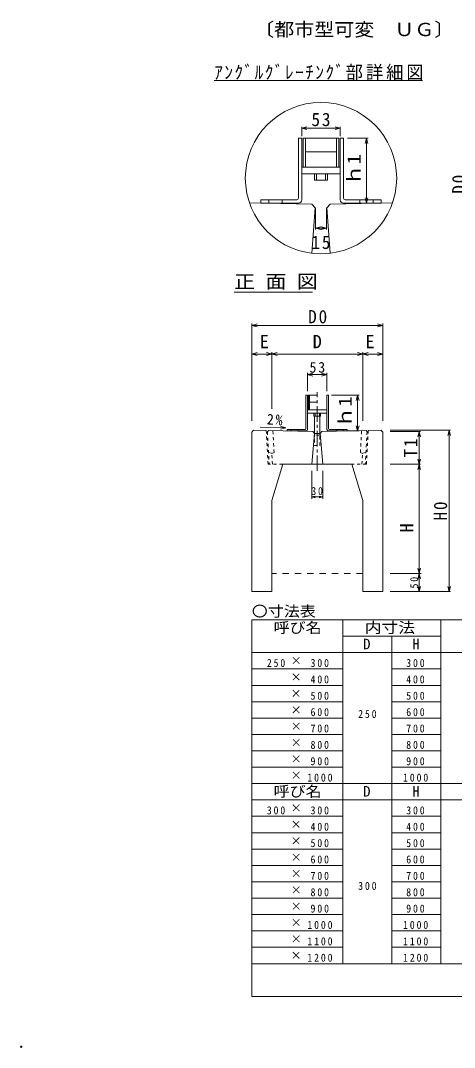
# Model space of a CAD drawing. Units: millimetres, scale not verified, with parts at other scales. Extents: x -2 to 7771, y -2 to 5790.
# Drawn here: x -2 to 1191, y -2 to 2820 of the extents above; entities that cross this region are included whole.
import ezdxf
from ezdxf.enums import TextEntityAlignment as Align

# ---------------------------------------------------------------- set-up
doc = ezdxf.new("R2010")
doc.units = ezdxf.units.MM
doc.header["$LTSCALE"] = 10
for name, pattern in [('USER1', [1.693334, 0.846667, -0.846667]), ('USER2', [6.773334, 4.233333, -0.846667, 0.846667, -0.846667]), ('USER3', [3.386666, 1.693333, -1.693333])]:
    doc.linetypes.add(name, pattern=pattern)
for name, color, linetype, lineweight in [('0_2', 132, 'Continuous', 5), ('1', 132, 'Continuous', 5), ('1-E', 7, 'Continuous', 5), ('3', 132, 'USER1', 5), ('5', 132, 'USER1', 5), ('8', 132, 'Continuous', 5)]:
    doc.layers.add(name, color=color, linetype=linetype, lineweight=lineweight)
doc.styles.add('ＭＳ ゴシック', font='')
doc.styles.get('ＭＳ ゴシック').set_extended_font_data('MS Gothic')

msp = doc.modelspace()

# ---------------------------------------------------------------- linework, layer by layer
at = {"layer": '0_2'}
for p, q in [((530.29, 2655.79), (1102.79, 2655.79)), ((770.77, 2502.37), (770.77, 2528.53)), ((770.77, 2524.65), (785.26, 2528.53)), ((770.77, 2524.65), (876.77, 2524.65)), ((785.26, 2520.77), (770.77, 2524.65)), ((862.28, 2528.53), (876.77, 2524.65)), ((876.77, 2524.65), (862.28, 2520.77)), ((876.77, 2528.53), (876.77, 2502.37)), ((953.77, 2497.24), (897.03, 2497.24)), ((948.77, 2497.24), (944.89, 2482.75)), ((948.77, 2318.34), (948.77, 2497.24)), ((952.66, 2482.75), (948.77, 2497.24)), ((944.89, 2332.83), (948.77, 2318.34)), ((952.66, 2332.83), (948.77, 2318.34)), ((808.77, 2305.37), (808.77, 2245.66)), ((838.77, 2245.66), (838.77, 2305.37)), ((808.77, 2249.54), (823.26, 2253.43)), ((838.77, 2249.54), (808.77, 2249.54)), ((808.77, 2249.54), (823.26, 2245.66)), ((824.28, 2253.43), (838.77, 2249.54)), ((824.28, 2245.66), (838.77, 2249.54)), ((800.29, 2073.75), (585.29, 2073.75)), ((633.49, 1719.86), (633.49, 1987.63)), ((647.98, 1986.51), (633.49, 1982.63)), ((633.49, 1982.63), (993.49, 1982.63)), ((633.49, 1982.63), (647.98, 1978.75)), ((993.49, 1982.63), (979, 1986.51)), ((979, 1978.75), (993.49, 1982.63)), ((993.49, 1987.63), (993.49, 1719.86)), ((647.98, 1907.7), (633.49, 1903.81)), ((993.49, 1903.81), (633.49, 1903.81)), ((633.49, 1903.81), (647.98, 1899.93)), ((674, 1907.7), (702.98, 1899.93)), ((702.98, 1907.7), (674, 1899.93)), ((688.49, 1908.81), (688.49, 1753.02)), ((952.98, 1907.7), (924, 1899.93)), ((924, 1907.7), (952.98, 1899.93)), ((938.49, 1719.86), (938.49, 1908.81)), ((993.49, 1903.81), (979, 1907.7)), ((979, 1899.93), (993.49, 1903.81)), ((786.99, 1801.47), (786.99, 1852.28)), ((801.48, 1851.16), (786.99, 1847.28)), ((786.99, 1847.28), (839.99, 1847.28)), ((786.99, 1847.28), (801.48, 1843.4)), ((839.99, 1847.28), (825.5, 1851.16)), ((825.5, 1843.4), (839.99, 1847.28)), ((839.99, 1852.28), (839.99, 1801.47)), ((852.38, 1790.74), (928.32, 1790.74)), ((924.44, 1790.74), (920.56, 1776.25)), ((924.44, 1790.74), (924.44, 1692.31)), ((928.32, 1776.25), (924.44, 1790.74)), ((727.1, 1701.33), (656.96, 1702.73)), ((727.1, 1701.33), (712.54, 1697.74)), ((712.69, 1705.5), (727.1, 1701.33)), ((920.56, 1706.8), (924.44, 1692.31)), ((924.44, 1692.31), (928.32, 1706.8)), ((1179.86, 1694.27), (1013.49, 1694.27)), ((1175.97, 1694.27), (1172.09, 1679.78)), ((1175.97, 1250.81), (1175.97, 1694.27)), ((1179.86, 1679.78), (1175.97, 1694.27)), ((928.32, 1692.31), (896.54, 1692.31)), ((1013.49, 1690.67), (1097.37, 1690.67)), ((1093.49, 1690.67), (1089.61, 1676.18)), ((1093.49, 1690.67), (1093.49, 1250.81)), ((1097.37, 1676.18), (1093.49, 1690.67)), ((1089.61, 1615.3), (1097.37, 1586.32)), ((1089.61, 1586.32), (1097.37, 1615.3)), ((1097.37, 1600.81), (1013.49, 1600.81)), ((1098.67, 1300.81), (1013.49, 1300.81)), ((1097.37, 1286.32), (1089.61, 1315.3)), ((1097.37, 1315.3), (1089.61, 1286.32)), ((1013.49, 1250.81), (1179.86, 1250.81)), ((1093.49, 1250.81), (1089.61, 1265.3)), ((1097.37, 1265.3), (1093.49, 1250.81)), ((1175.97, 1250.81), (1172.09, 1265.3)), ((1179.86, 1265.3), (1175.97, 1250.81))]:
    msp.add_line(p, q, dxfattribs=at)
at = {"layer": '0_2', "color": 92}
for p, q in [((627.24, 2318.97), (798.73, 2315.54)), ((798.73, 2315.54), (807.97, 2305.37)), ((839.57, 2305.37), (848.82, 2315.54)), ((848.82, 2315.54), (1020.3, 2318.97)), ((807.97, 2305.37), (798.54, 2180.73)), ((849.01, 2180.73), (839.57, 2305.37)), ((638.49, 1694.17), (633.49, 1689.27)), ((673.49, 1693.46), (638.49, 1694.17)), ((953.49, 1693.46), (988.49, 1694.17)), ((988.49, 1694.17), (993.49, 1689.27)), ((633.49, 1689.27), (633.49, 1250.81)), ((679.49, 1693.34), (800.99, 1690.91)), ((800.99, 1690.9), (805.6, 1685.81)), ((825.99, 1690.9), (821.39, 1685.81)), ((825.99, 1690.91), (947.5, 1693.34)), ((993.49, 1689.27), (993.49, 1250.81)), ((688.49, 1500.81), (718.49, 1600.81)), ((908.49, 1600.81), (718.49, 1600.81)), ((938.49, 1500.81), (908.49, 1600.81)), ((688.49, 1250.81), (688.49, 1500.81)), ((938.49, 1250.81), (938.49, 1500.81)), ((633.49, 1250.81), (688.49, 1250.81)), ((993.49, 1250.81), (938.49, 1250.81))]:
    msp.add_line(p, q, dxfattribs=at)
at = {"layer": '0_2', "color": 7}
for p, q in [((786.99, 1790.74), (782.49, 1790.74)), ((782.49, 1790.74), (782.49, 1699.06)), ((786.99, 1696.81), (786.99, 1790.74)), ((813.49, 1790.74), (788.99, 1790.74)), ((788.99, 1790.74), (788.99, 1750.74)), ((792.19, 1750.74), (792.19, 1790.74)), ((839.99, 1790.74), (844.49, 1790.74)), ((839.99, 1696.81), (839.99, 1790.74)), ((844.49, 1790.74), (844.49, 1699.06)), ((786.99, 1750.74), (839.99, 1750.74)), ((813.49, 1771.74), (792.19, 1771.74)), ((839.99, 1741.74), (786.99, 1741.74)), ((804.49, 1741.74), (804.49, 1732.74)), ((804.49, 1732.74), (822.49, 1732.74)), ((805.99, 1685.81), (805.99, 1732.74)), ((807.49, 1732.74), (807.49, 1741.74)), ((819.49, 1741.74), (819.49, 1732.74)), ((820.99, 1732.74), (820.99, 1685.81)), ((822.49, 1732.74), (822.49, 1741.74)), ((780.24, 1696.81), (730.99, 1696.81)), ((730.99, 1696.81), (730.99, 1692.31)), ((846.74, 1696.81), (895.99, 1696.81)), ((895.99, 1696.81), (895.99, 1692.31)), ((730.99, 1692.31), (782.49, 1692.31)), ((820.99, 1685.81), (805.99, 1685.81)), ((895.99, 1692.31), (844.49, 1692.31))]:
    msp.add_line(p, q, dxfattribs=at)
at = {"layer": '0_2', "linetype": 'USER2'}
msp.add_line((813.49, 1582.39), (813.49, 1798.57), dxfattribs=at)
at = {"layer": '0_2', "color": 7, "linetype": 'USER1'}
for p, q in [((678.49, 1600.81), (673.49, 1693.46)), ((741.99, 1696.81), (741.99, 1692.31)), ((759.99, 1692.31), (759.99, 1696.81)), ((866.99, 1696.81), (866.99, 1692.31)), ((884.99, 1692.31), (884.99, 1696.81)), ((948.49, 1600.81), (953.49, 1693.46))]:
    msp.add_line(p, q, dxfattribs=at)
at = {"layer": '0_2', "color": 7}
msp.add_lwpolyline([(2, 0, 1), (-2, 0, 1)], format="xyb", close=True, dxfattribs=at)
at = {"layer": '0_2'}
msp.add_circle((823.77, 2387.24), 208.05, dxfattribs=at)
at = {"layer": '0_2', "color": 7}
for centre, radius, start, end in [((780.24, 1699.06), 2.25, 270, 0), ((782.49, 1696.81), 4.5, 270, 0), ((844.49, 1696.81), 4.5, 180, 270), ((846.74, 1699.06), 2.25, 180, 270)]:
    msp.add_arc(centre, radius, start, end, dxfattribs=at)
at = {"layer": '1', "color": 7, "linetype": 'USER1'}
for p, q in [((679.49, 1693.34), (676.65, 1690.41)), ((676.65, 1690.41), (681.49, 1600.81)), ((950.33, 1690.41), (945.5, 1600.81)), ((947.5, 1693.34), (950.33, 1690.41)), ((718.49, 1600.81), (678.49, 1600.81)), ((948.49, 1600.81), (908.49, 1600.81))]:
    msp.add_line(p, q, dxfattribs=at)
at = {"layer": '1', "linetype": 'USER1'}
for p, q in [((694.72, 1633.15), (691.67, 1693.05)), ((806.94, 1680.81), (805.6, 1685.81)), ((820.04, 1680.81), (806.94, 1680.81)), ((821.38, 1685.81), (820.04, 1680.81)), ((932.26, 1633.15), (935.32, 1693.1)), ((679.74, 1633.18), (688.88, 1630.73)), ((688.88, 1630.73), (694.79, 1633.18)), ((690.5, 1600.81), (688.88, 1630.73)), ((938.1, 1630.73), (932.26, 1633.15)), ((936.48, 1600.81), (938.1, 1630.73)), ((947.24, 1633.18), (938.1, 1630.73))]:
    msp.add_line(p, q, dxfattribs=at)
at = {"layer": '1', "color": 7}
for p, q in [((805.6, 1685.81), (805.99, 1685.81)), ((820.99, 1685.81), (821.38, 1685.81)), ((3560.83, 1173.25), (633.49, 1173.25)), ((633.49, 1173.25), (633.49, 138.25)), ((633.49, 1083.25), (2043.49, 1083.25)), ((2043.49, 723.25), (633.49, 723.25)), ((633.49, 678.25), (2043.49, 678.25)), ((633.49, 228.25), (2043.49, 228.25)), ((633.49, 138.25), (3560.83, 138.25))]:
    msp.add_line(p, q, dxfattribs=at)
at = {"layer": '1'}
for p, q in [((883.49, 1173.25), (883.49, 228.25)), ((1153.49, 228.25), (1153.49, 1173.25)), ((1153.49, 1128.25), (883.49, 1128.25)), ((1018.49, 1128.25), (1018.49, 228.25)), ((883.49, 1038.25), (633.49, 1038.25)), ((1153.49, 1038.25), (1018.49, 1038.25)), ((633.49, 993.25), (883.49, 993.25)), ((1018.49, 993.25), (1153.49, 993.25)), ((883.49, 948.25), (633.49, 948.25)), ((1153.49, 948.25), (1018.49, 948.25)), ((633.49, 903.25), (883.49, 903.25)), ((1018.49, 903.25), (1153.49, 903.25)), ((883.49, 858.25), (633.49, 858.25)), ((1153.49, 858.25), (1018.49, 858.25)), ((633.49, 813.25), (883.49, 813.25)), ((1018.49, 813.25), (1153.49, 813.25)), ((883.49, 768.25), (633.49, 768.25)), ((1153.49, 768.25), (1018.49, 768.25)), ((633.49, 633.25), (883.49, 633.25)), ((1018.49, 633.25), (1153.49, 633.25)), ((883.49, 588.25), (633.49, 588.25)), ((1153.49, 588.25), (1018.49, 588.25)), ((633.49, 543.25), (883.49, 543.25)), ((1018.49, 543.25), (1153.49, 543.25)), ((883.49, 498.25), (633.49, 498.25)), ((1153.49, 498.25), (1018.49, 498.25)), ((633.49, 453.25), (883.49, 453.25)), ((1018.49, 453.25), (1153.49, 453.25)), ((883.49, 408.25), (633.49, 408.25)), ((1153.49, 408.25), (1018.49, 408.25)), ((633.49, 363.25), (883.49, 363.25)), ((1018.49, 363.25), (1153.49, 363.25)), ((883.49, 318.25), (633.49, 318.25)), ((1153.49, 318.25), (1018.49, 318.25)), ((633.49, 273.25), (883.49, 273.25)), ((1018.49, 273.25), (1153.49, 273.25)), ((883.49, 228.25), (633.49, 228.25)), ((1018.49, 228.25), (1153.49, 228.25))]:
    msp.add_line(p, q, dxfattribs=at)
at = {"layer": '1-E'}
for p, q in [((761.77, 2331.84), (761.77, 2497.24)), ((761.77, 2497.24), (770.77, 2497.24)), ((770.77, 2497.24), (770.77, 2327.34)), ((774.77, 2417.24), (774.77, 2497.24)), ((774.77, 2497.24), (872.77, 2497.24)), ((781.17, 2417.24), (781.17, 2497.24)), ((866.37, 2497.24), (866.37, 2417.24)), ((872.77, 2497.24), (872.77, 2417.24)), ((885.77, 2497.24), (876.77, 2497.24)), ((876.77, 2497.24), (876.77, 2327.34)), ((885.77, 2331.84), (885.77, 2497.24)), ((866.37, 2459.24), (781.17, 2459.24)), ((876.77, 2417.24), (770.77, 2417.24)), ((876.77, 2399.24), (770.77, 2399.24)), ((805.77, 2399.24), (805.77, 2381.24)), ((811.77, 2381.24), (811.77, 2399.24)), ((835.77, 2399.24), (835.77, 2381.24)), ((841.77, 2381.24), (841.77, 2399.24)), ((805.77, 2381.24), (841.77, 2381.24)), ((757.27, 2327.34), (658.77, 2327.34)), ((658.77, 2327.34), (658.77, 2318.34)), ((658.77, 2318.34), (761.77, 2318.34)), ((885.77, 2318.34), (988.77, 2318.34)), ((988.77, 2327.34), (890.27, 2327.34)), ((988.77, 2318.34), (988.77, 2327.34))]:
    msp.add_line(p, q, dxfattribs=at)
at = {"layer": '1-E', "linetype": 'USER1'}
for p, q in [((680.77, 2327.34), (680.77, 2318.34)), ((716.77, 2318.34), (716.77, 2327.34)), ((930.77, 2318.34), (930.77, 2327.34)), ((966.77, 2318.34), (966.77, 2327.34))]:
    msp.add_line(p, q, dxfattribs=at)
at = {"layer": '1-E'}
for centre, radius, start, end in [((757.27, 2331.84), 4.5, 270, 0), ((761.77, 2327.34), 9, 270, 0), ((885.77, 2327.34), 9, 180, 270), ((890.27, 2331.84), 4.5, 180, 270)]:
    msp.add_arc(centre, radius, start, end, dxfattribs=at)
at = {"layer": '3', "color": 92, "linetype": 'Continuous'}
for p, q in [((805.59, 1685.82), (798.49, 1600.81)), ((821.4, 1685.82), (828.49, 1600.81))]:
    msp.add_line(p, q, dxfattribs=at)
at = {"layer": '5'}
for p, q in [((805.99, 1685.81), (805.99, 1652.31)), ((820.99, 1652.31), (820.99, 1685.81)), ((805.99, 1652.31), (820.99, 1652.31))]:
    msp.add_line(p, q, dxfattribs=at)
at = {"layer": '8'}
for p, q in [((798.49, 1582.39), (798.49, 1505.98)), ((828.49, 1505.98), (828.49, 1582.39)), ((808.15, 1513.57), (798.49, 1510.98)), ((798.49, 1510.98), (828.49, 1510.98)), ((798.49, 1510.98), (808.15, 1508.39)), ((828.49, 1510.98), (818.83, 1513.57)), ((818.83, 1508.39), (828.49, 1510.98))]:
    msp.add_line(p, q, dxfattribs=at)
at = {"layer": '8', "linetype": 'USER3'}
msp.add_line((938.49, 1300.81), (688.49, 1300.81), dxfattribs=at)

# ---------------------------------------------------------------- texts
at = {"layer": '0_2', "color": 92, "style": 'ＭＳ ゴシック'}
for s, width, p in [('〔都市型可変\u3000ＵＧ〕', 1.1, (640.29, 2766.49)), ('正 面 図', 1.15, (585.29, 2073.75))]:
    msp.add_text(s, height=36.66, dxfattribs=dict(at, width=width)).set_placement(p, align=Align.BOTTOM_LEFT)
at = {"layer": '0_2', "color": 92, "style": 'ＭＳ ゴシック', "width": 1.15}
for p in [(943.77, 2367.29), (919.44, 1701.53)]:
    msp.add_text('ｈ1', height=36.66, rotation=90, dxfattribs=at).set_placement(p, align=Align.BOTTOM_LEFT)
at = {"layer": '0_2', "color": 92, "style": 'ＭＳ ゴシック'}
for s, p in [('E', (655.73, 1908.81)), ('D', (800.99, 1908.81)), ('E', (946.25, 1908.81))]:
    msp.add_text(s, height=36.66, dxfattribs=at).set_placement(p, align=Align.BOTTOM_LEFT)
msp.add_text('H', height=36.66, rotation=90, dxfattribs=at).set_placement((1088.49, 1413.31), align=Align.BOTTOM_LEFT)
at = {"layer": '0_2', "color": 7, "style": 'ＭＳ ゴシック'}
for s, width, p in [('呼び名', 1.1, (693.49, 1128.43)), ('内寸法', 1.15, (944.27, 1128.43)), ('呼び名', 1.1, (693.49, 678.43))]:
    msp.add_text(s, height=29.33, dxfattribs=dict(at, width=width)).set_placement(p, align=Align.BOTTOM_LEFT)
for s, p in [('D', (939.88, 1083.43)), ('H', (1074.88, 1083.43)), ('D', (939.88, 678.43)), ('H', (1074.88, 678.43))]:
    msp.add_text(s, height=29.33, dxfattribs=at).set_placement(p, align=Align.BOTTOM_LEFT)
at = {"layer": '0_2', "color": 92, "char_height": 36.66, "attachment_point": 7, "style": 'ＭＳ ゴシック'}
for s, insert in [('\\T1.17;\\W0.95;ｱﾝｸﾞﾙｸﾞﾚｰﾁﾝｸﾞ部詳細図', (530.29, 2655.79)), ('\\T1.21;\\W0.95;53', (797.52, 2529.65)), ('\\T1.21;\\W0.95;15', (797.52, 2191.89)), ('\\T1.21;\\W0.95;D0', (788.49, 1987.63))]:
    msp.add_mtext(s, dxfattribs=dict(at, insert=insert))
at = {"layer": '0_2', "color": 92, "char_height": 36.66, "attachment_point": 7, "rotation": 90, "style": 'ＭＳ ゴシック'}
for s, insert in [('\\T1.21;\\W0.95;D0', (1221.3, 2344.28)), ('\\T1.21;\\W0.95;T1', (1088.49, 1619.49)), ('\\T1.21;\\W0.95;H0', (1170.97, 1446.29))]:
    msp.add_mtext(s, dxfattribs=dict(at, insert=insert))
at = {"layer": '0_2', "color": 7, "insert": (792.24, 1852.28), "char_height": 29.33, "attachment_point": 7, "style": 'ＭＳ ゴシック'}
msp.add_mtext('\\T1.27;\\W0.95;53', dxfattribs=at)
at = {"layer": '0_2', "color": 7, "insert": (674.33, 1709.98), "char_height": 29.33, "attachment_point": 7, "rotation": 356.566, "style": 'ＭＳ ゴシック'}
msp.add_mtext('\\T1.27;\\W0.95;2%', dxfattribs=at)
at = {"layer": '1', "color": 7, "style": 'ＭＳ ゴシック', "width": 1.1}
msp.add_text('〇寸法表', height=29.33, dxfattribs=at).set_placement((633.49, 1173.43), align=Align.BOTTOM_LEFT)
at = {"layer": '1', "color": 7, "style": 'ＭＳ ゴシック'}
for p in [(740.51, 1043.43), (740.51, 998.43), (740.51, 953.43), (740.51, 908.43), (740.51, 863.43), (740.51, 818.43), (740.51, 773.43), (740.51, 728.43), (740.51, 638.43), (740.51, 593.43), (740.51, 548.43), (740.51, 503.43), (740.51, 458.43), (740.51, 413.43), (740.51, 368.43), (740.51, 323.43), (740.51, 278.43), (740.51, 233.43)]:
    msp.add_text('×', height=21.99, dxfattribs=at).set_placement(p, align=Align.BOTTOM_LEFT)
at = {"layer": '1', "color": 7, "char_height": 21.99, "attachment_point": 7, "style": 'ＭＳ ゴシック'}
for s, insert in [('\\T1.38;\\W0.9;250', (674.88, 1043.43)), ('\\T1.38;\\W0.9;300', (795.09, 1043.43)), ('\\T1.38;\\W0.9;300', (1058.08, 1043.43)), ('\\T1.38;\\W0.9;400', (795.09, 998.43)), ('\\T1.38;\\W0.9;400', (1058.08, 998.43)), ('\\T1.38;\\W0.9;500', (795.09, 953.43)), ('\\T1.38;\\W0.9;500', (1058.08, 953.43)), ('\\T1.38;\\W0.9;600', (795.09, 908.43)), ('\\T1.38;\\W0.9;250', (925.99, 903.25)), ('\\T1.38;\\W0.9;600', (1058.08, 908.43)), ('\\T1.38;\\W0.9;700', (795.09, 863.43)), ('\\T1.38;\\W0.9;700', (1058.08, 863.43)), ('\\T1.38;\\W0.9;800', (795.09, 818.43)), ('\\T1.38;\\W0.9;800', (1058.08, 818.43)), ('\\T1.38;\\W0.9;900', (795.09, 773.43)), ('\\T1.38;\\W0.9;900', (1058.08, 773.43)), ('\\T1.38;\\W0.9;1000', (786.34, 728.43)), ('\\T1.38;\\W0.9;1000', (1049.33, 728.43)), ('\\T1.38;\\W0.9;300', (674.88, 638.43)), ('\\T1.38;\\W0.9;300', (795.09, 638.43)), ('\\T1.38;\\W0.9;300', (1058.08, 638.43)), ('\\T1.38;\\W0.9;400', (795.09, 593.43)), ('\\T1.38;\\W0.9;400', (1058.08, 593.43)), ('\\T1.38;\\W0.9;500', (795.09, 548.43)), ('\\T1.38;\\W0.9;500', (1058.08, 548.43)), ('\\T1.38;\\W0.9;600', (795.09, 503.43)), ('\\T1.38;\\W0.9;600', (1058.08, 503.43)), ('\\T1.38;\\W0.9;700', (795.09, 458.43)), ('\\T1.38;\\W0.9;700', (1058.08, 458.43)), ('\\T1.38;\\W0.9;300', (925.99, 430.75)), ('\\T1.38;\\W0.9;800', (795.09, 413.43)), ('\\T1.38;\\W0.9;800', (1058.08, 413.43)), ('\\T1.38;\\W0.9;900', (795.09, 368.43)), ('\\T1.38;\\W0.9;900', (1058.08, 368.43)), ('\\T1.38;\\W0.9;1000', (786.34, 323.43)), ('\\T1.38;\\W0.9;1000', (1049.33, 323.43)), ('\\T1.38;\\W0.9;1100', (786.34, 278.43)), ('\\T1.38;\\W0.9;1100', (1049.33, 278.43)), ('\\T1.38;\\W0.9;1200', (786.34, 233.43)), ('\\T1.38;\\W0.9;1200', (1049.33, 233.43))]:
    msp.add_mtext(s, dxfattribs=dict(at, insert=insert))
at = {"layer": '8', "color": 7, "insert": (797.24, 1515.98), "char_height": 21.99, "attachment_point": 7, "style": 'ＭＳ ゴシック'}
msp.add_mtext('\\T1.36;\\W0.9;30', dxfattribs=at)
at = {"layer": '8', "color": 7, "insert": (1091.08, 1259.56), "char_height": 21.99, "attachment_point": 7, "rotation": 90, "style": 'ＭＳ ゴシック'}
msp.add_mtext('\\T1.36;\\W0.9;50', dxfattribs=at)

doc.saveas('drawing.dxf')
